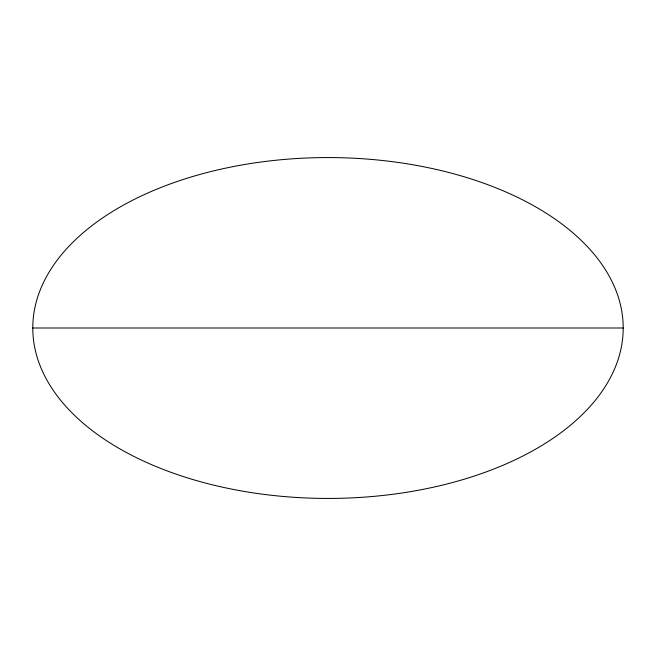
<?xml version="1.0" encoding="UTF-8"?>
<svg xmlns="http://www.w3.org/2000/svg" width="656" height="656" viewBox="0 0 656 656"><rect width="100%" height="100%" fill="white"/><g stroke="black" fill="none" stroke-linecap="round" stroke-linejoin="round"><path stroke-width="0.98" d="M32.8 328L623.2 328A295.2 170.429 0 0 0 180.4 180.4A295.2 170.429 0 0 0 180.4 475.6A295.2 170.429 0 0 0 623.2 328"/></g></svg>
